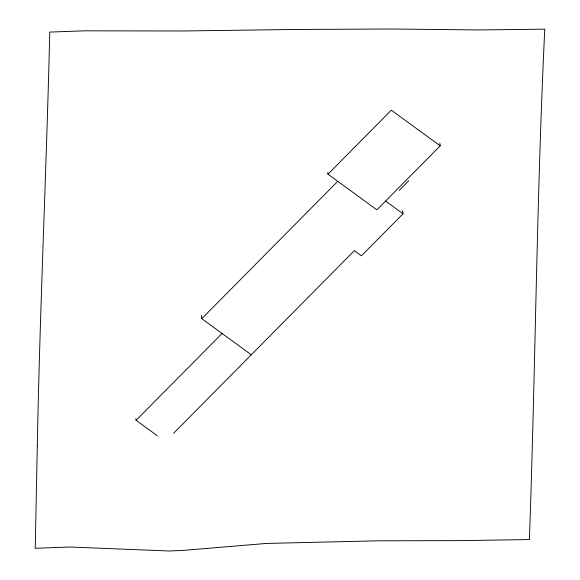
<?xml version="1.0" encoding="UTF-8"?>
<svg xmlns="http://www.w3.org/2000/svg" width="580" height="580" viewBox="0 0 580 580"><rect width="100%" height="100%" fill="white"/><g stroke="black" fill="none" stroke-linecap="round" stroke-linejoin="round"><path stroke-width="0.87" d="M327.976 174.167L391.333 110.178L440.22 145.848L376.87 209.837L327.976 174.167L327.736 172.514M251.285 354.786L201.775 318.666L337.77 181.308M157.289 435.747L136.112 420.297L222.075 333.471M399.178 190.399L408.726 180.75M173.601 433.245L354.373 250.661L361.442 255.816L403.042 213.795L402.549 210.482M385.57 201.05L403.042 213.795M439.858 143.369L440.22 145.848M201.289 315.346L201.775 318.666M135.865 418.615L136.112 420.297M37.309 445.781L35.235 548.281L70.231 547.02L169.251 551L183.026 550.413L266.568 543.431L378.479 540.814L463.021 540.603L529.388 539.552C535.521 369.453 536.572 199.194 544.765 29.167L478.355 29.942L392.051 29L293.683 29.486L183.207 30.986L84.745 30.82L49.757 32.081C46.494 170.012 39.897 307.835 37.309 445.781"/></g></svg>
